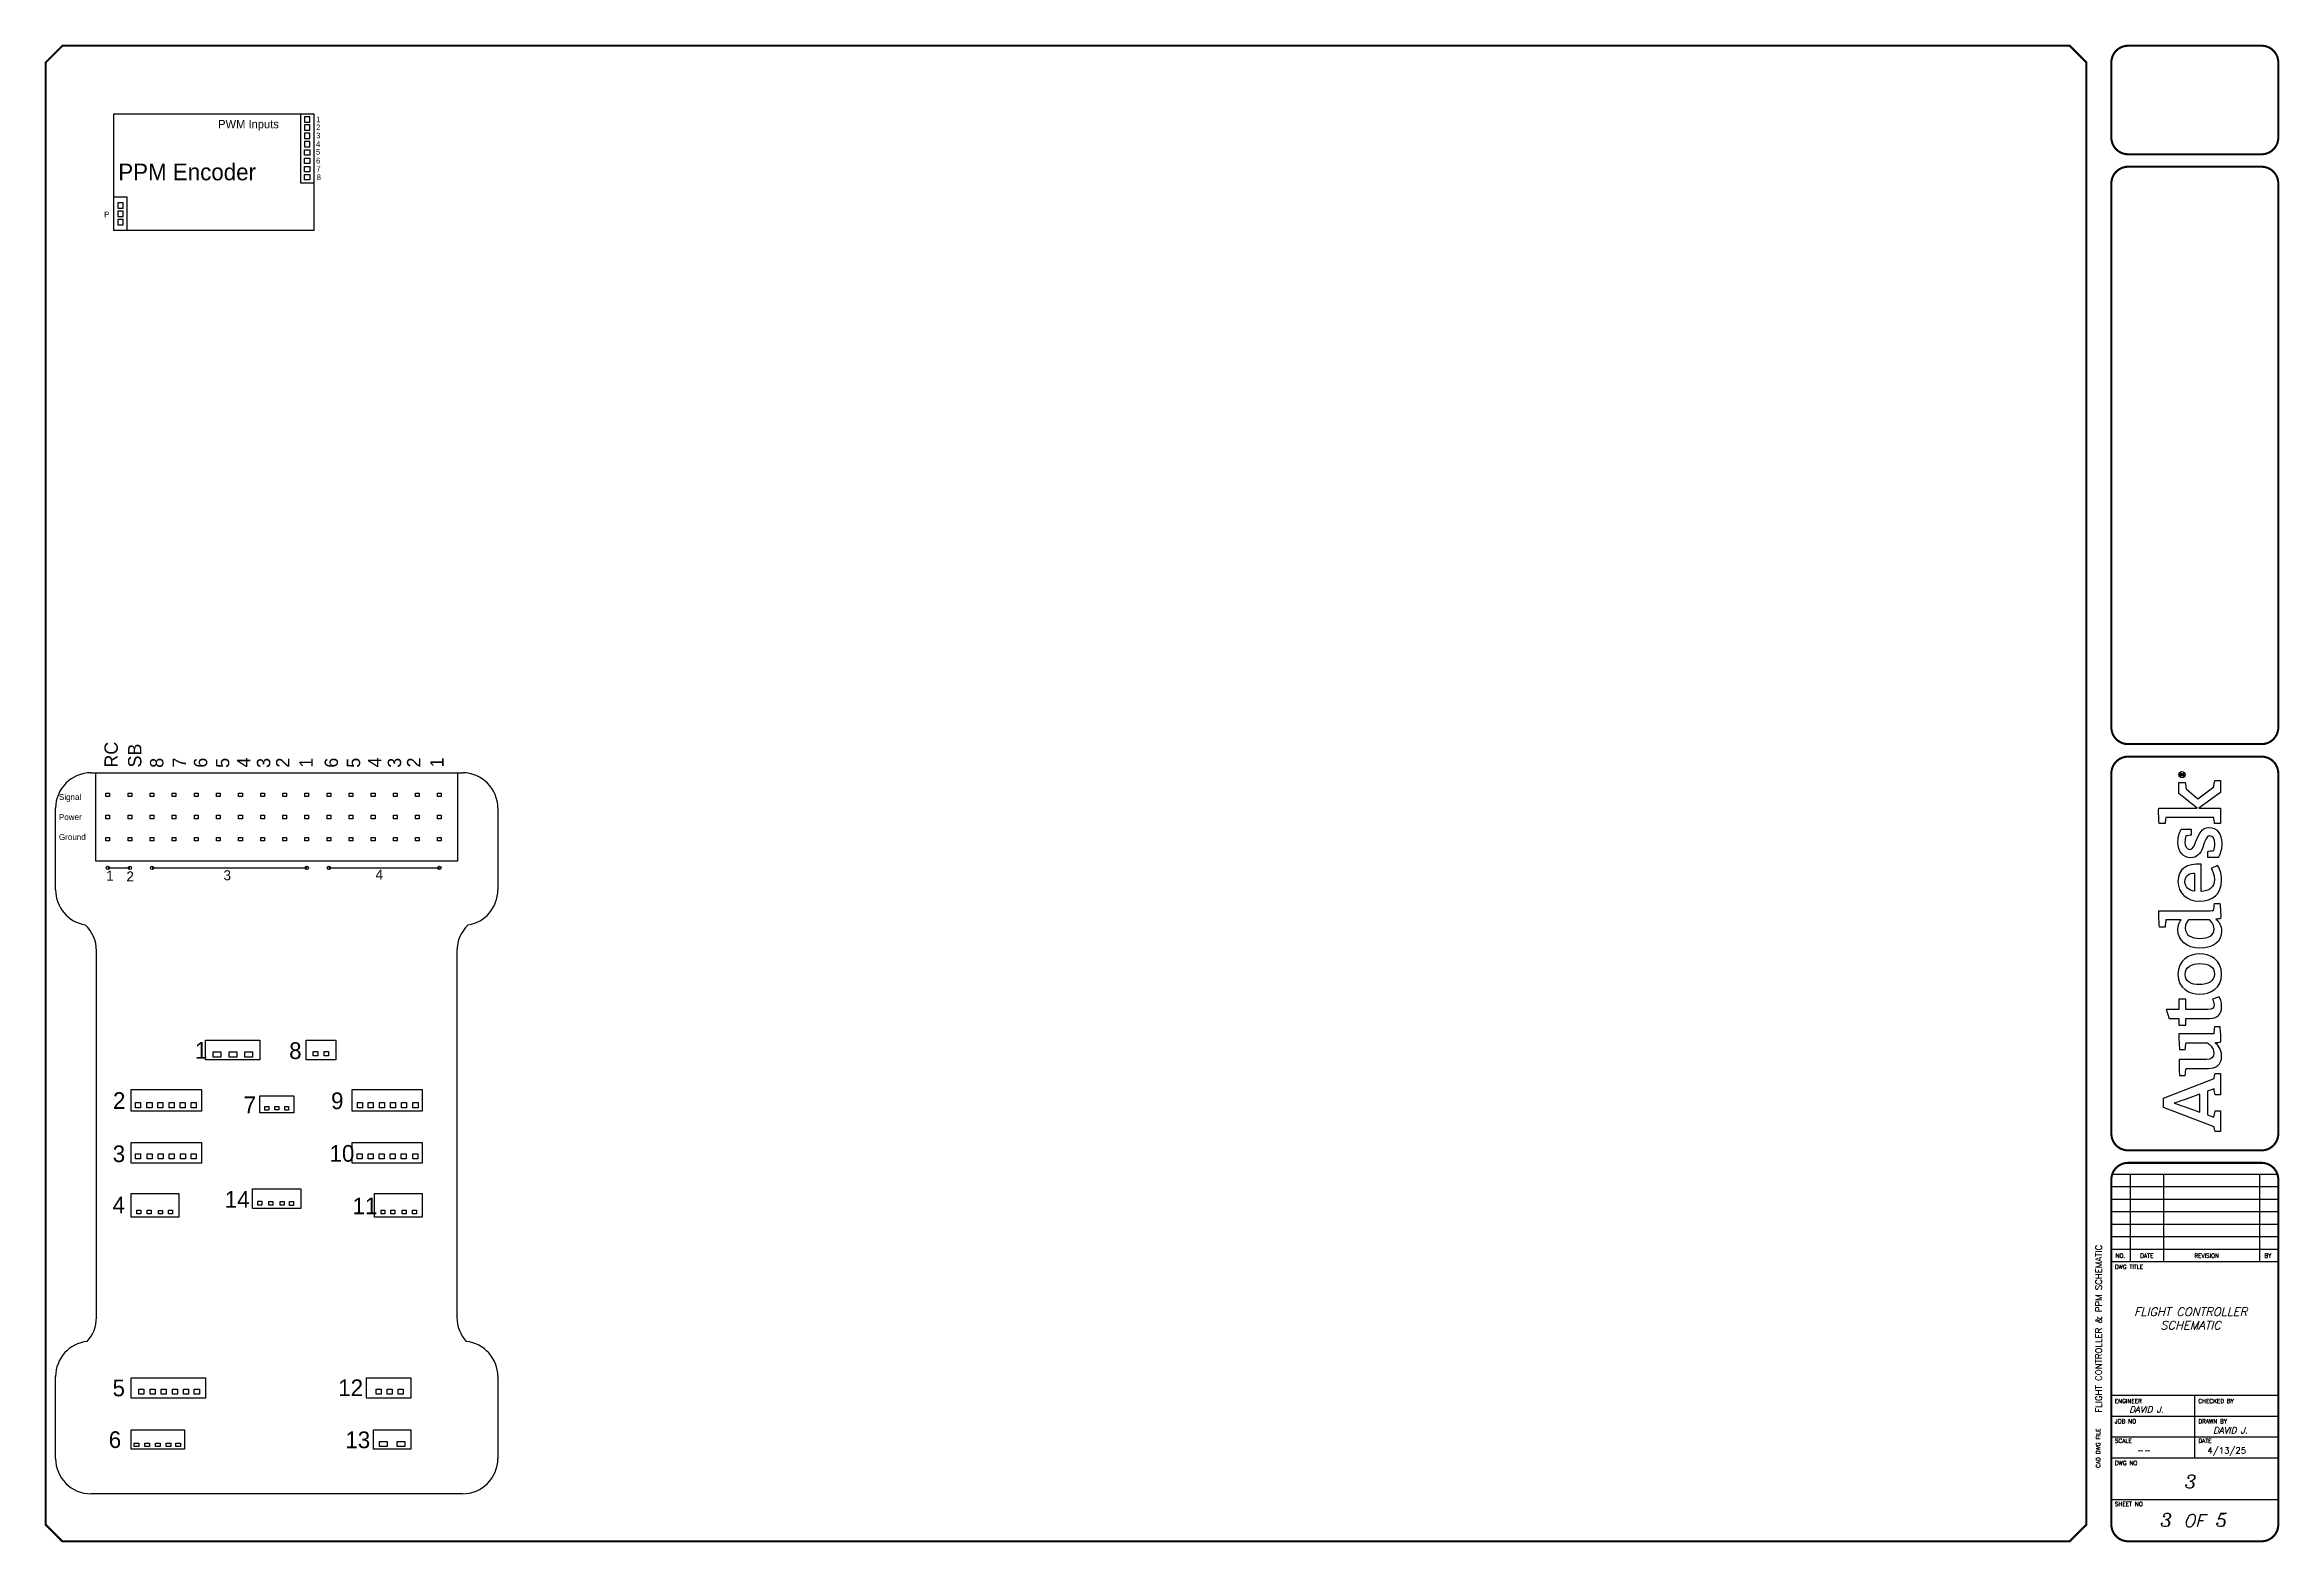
# Model space of a CAD drawing. Header units: inches. Extents: x 0 to 33.5, y 0 to 22.4.
import ezdxf
from ezdxf.enums import TextEntityAlignment as Align

# ---------------------------------------------------------------- set-up
doc = ezdxf.new("R2010")
doc.units = ezdxf.units.IN
doc.header["$MEASUREMENT"] = 0
for name, color, linetype in [('LAYER_1', 160, 'Continuous'), ('LOC', 8, 'Continuous'), ('TITLE', 7, 'Continuous')]:
    doc.layers.add(name, color=color, linetype=linetype)
doc.styles.add('ITALIC', font='ITALIC')
doc.styles.add('SIMPLEX', font='SIMPLEX')

# ---------------------------------------------------------------- blocks, each defined once
blk = doc.blocks.new('AI9-BLK2')
at = {"layer": 'LAYER_1', "color": 7}
blk.add_circle((0, 0), 2.03, dxfattribs=at)
blk.add_open_spline([(1.7, 0), (1.7, -1), (1, -1.8), (0, -1.8), (-1, -1.8), (-1.7, -1), (-1.7, 0), (-1.7, 1), (-1, 1.8), (0, 1.8), (1, 1.8), (1.7, 1), (1.7, 0)], degree=3, knots=[0, 0, 0, 0, 1, 1, 1, 2, 2, 2, 3, 3, 3, 4, 4, 4, 4], dxfattribs=at)
blk = doc.blocks.new('AI9-BLK1')
at = {"layer": 'LAYER_1', "color": 7}
for points, knots in [([(0.7, -1.1), (0.7, -1.1), (0.2, -0.4), (0.2, -0.4), (0.1, -0.2), (0, -0.2), (-0.1, -0.1), (0.3, 0), (0.5, 0.2), (0.5, 0.5), (0.5, 0.8), (0.3, 1.1), (-0.2, 1.1), (-0.2, 1.1), (-0.8, 1.1), (-0.8, 1.1), (-0.8, 1.1), (-0.8, -1.1), (-0.8, -1.1), (-0.8, -1.1), (-0.5, -1.1), (-0.5, -1.1), (-0.5, -1.1), (-0.5, -0.1), (-0.5, -0.1), (-0.4, -0.1), (-0.3, -0.2), (-0.2, -0.3), (-0.2, -0.3), (0.3, -1.1), (0.3, -1.1), (0.3, -1.1), (0.7, -1.1), (0.7, -1.1)], [0, 0, 0, 0, 1, 1, 1, 2, 2, 2, 3, 3, 3, 4, 4, 4, 5, 5, 5, 6, 6, 6, 7, 7, 7, 8, 8, 8, 9, 9, 9, 10, 10, 10, 11, 11, 11, 11]), ([(0.2, 0.5), (0.2, 0.2), (-0.1, 0.1), (-0.3, 0.1), (-0.3, 0.1), (-0.5, 0.1), (-0.5, 0.1), (-0.5, 0.1), (-0.5, 0.8), (-0.5, 0.8), (-0.5, 0.8), (-0.2, 0.8), (-0.2, 0.8), (0.1, 0.8), (0.2, 0.7), (0.2, 0.5)], [0, 0, 0, 0, 1, 1, 1, 2, 2, 2, 3, 3, 3, 4, 4, 4, 5, 5, 5, 5])]:
    blk.add_open_spline(points, degree=3, knots=knots, dxfattribs=at)
blk = doc.blocks.new('LOGO')
for points, knots in [([(35.2, 4.3), (35.2, 4.3), (22.1, 38.1), (22.1, 38.1), (22.1, 38.1), (16.1, 38.1), (16.1, 38.1), (16.1, 38.1), (3.2, 4.3), (3.2, 4.3), (2.2, 4.2), (0.9, 4), (0, 3.7), (0, 3.7), (0, 0), (0, 0), (0, 0), (13.7, 0), (13.7, 0), (13.7, 0), (13.7, 3.7), (13.7, 3.7), (12.4, 4), (10.9, 4.3), (9.5, 4.4), (9.5, 4.4), (11.1, 8.8), (11.1, 8.8), (11.1, 8.8), (26.8, 8.8), (26.8, 8.8), (26.8, 8.8), (28.4, 4.3), (28.4, 4.3), (27, 4.2), (25.8, 4), (24.5, 3.7), (24.5, 3.7), (24.5, 0), (24.5, 0), (24.5, 0), (38.7, 0), (38.7, 0), (38.7, 0), (38.7, 3.7), (38.7, 3.7), (37.9, 3.9), (36, 4.3), (35.2, 4.3)], [0, 0, 0, 0, 1, 1, 1, 2, 2, 2, 3, 3, 3, 4, 4, 4, 5, 5, 5, 6, 6, 6, 7, 7, 7, 8, 8, 8, 9, 9, 9, 10, 10, 10, 11, 11, 11, 12, 12, 12, 13, 13, 13, 14, 14, 14, 15, 15, 15, 16, 16, 16, 16]), ([(12.8, 13.8), (12.8, 13.8), (16.6, 24.3), (16.6, 24.3), (17.8, 27.5), (18.2, 28.8), (18.8, 30.9), (18.8, 30.9), (18.9, 30.9), (18.9, 30.9), (19.6, 28.9), (20, 27.5), (21.1, 24.3), (21.1, 24.3), (24.9, 13.8), (24.9, 13.8), (24.9, 13.8), (12.8, 13.8), (12.8, 13.8)], [0, 0, 0, 0, 1, 1, 1, 2, 2, 2, 3, 3, 3, 4, 4, 4, 5, 5, 5, 6, 6, 6, 6]), ([(70.8, 23.1), (70.8, 23.1), (70.8, 27.7), (70.8, 27.7), (70.8, 27.7), (75.3, 27.7), (75.3, 27.7), (75.3, 27.7), (75.3, 34.3), (75.3, 34.3), (75.3, 34.3), (81.3, 36.2), (81.3, 36.2), (81.3, 36.2), (81.3, 27.7), (81.3, 27.7), (81.3, 27.7), (88, 27.7), (88, 27.7), (88, 27.7), (88, 23.1), (88, 23.1), (88, 23.1), (81.3, 23.1), (81.3, 23.1), (81.3, 23.1), (81.3, 8.4), (81.3, 8.4), (81.3, 5.6), (82.1, 4.3), (84.3, 4.3), (86, 4.3), (87.5, 5.1), (88, 5.5), (88, 5.5), (89.7, 0.9), (89.7, 0.9), (88.7, 0.3), (86.5, -0.7), (83.2, -0.7), (77.6, -0.7), (75.3, 2.4), (75.3, 7.4), (75.3, 7.4), (75.3, 23.1), (75.3, 23.1), (75.3, 23.1), (70.8, 23.1), (70.8, 23.1)], [0, 0, 0, 0, 1, 1, 1, 2, 2, 2, 3, 3, 3, 4, 4, 4, 5, 5, 5, 6, 6, 6, 7, 7, 7, 8, 8, 8, 9, 9, 9, 10, 10, 10, 11, 11, 11, 12, 12, 12, 13, 13, 13, 14, 14, 14, 15, 15, 15, 16, 16, 16, 16]), ([(147.1, 4.7), (147.1, 5.4), (147, 6.1), (147, 6.9), (147, 6.9), (147, 41.1), (147, 41.1), (143.4, 41.2), (139.3, 41), (136.1, 40.7), (136.1, 40.7), (136.1, 37), (136.1, 37), (137.7, 36.8), (139.6, 36.6), (141, 36.4), (141, 36.4), (141, 36.4), (141, 36.4), (141, 36.4), (141, 26.2), (141, 26.2), (140, 27.1), (138, 28.4), (134.3, 28.4), (127.3, 28.4), (122, 22.6), (122, 13.8), (122, 4.5), (126.6, -0.7), (133.4, -0.7), (137.1, -0.7), (139.6, 1.1), (141.3, 3.1), (141.3, 2.1), (141.6, 0.6), (141.8, 0), (145.2, -0.2), (148.7, 0.1), (151.7, 0.4), (151.7, 0.4), (151.7, 4.1), (151.7, 4.1), (150.2, 4.2), (148.4, 4.5), (147.1, 4.7)], [0, 0, 0, 0, 1, 1, 1, 2, 2, 2, 3, 3, 3, 4, 4, 4, 5, 5, 5, 6, 6, 6, 7, 7, 7, 8, 8, 8, 9, 9, 9, 10, 10, 10, 11, 11, 11, 12, 12, 12, 13, 13, 13, 14, 14, 14, 15, 15, 15, 15]), ([(229.4, 4.6), (229.4, 4.6), (221.5, 15.2), (221.5, 15.2), (221.5, 15.2), (228, 23), (228, 23), (229.4, 23.1), (231.3, 23.3), (232.4, 23.6), (232.4, 23.6), (232.4, 27.7), (232.4, 27.7), (232.4, 27.7), (225, 27.7), (225, 27.7), (225, 27.7), (215.2, 15.6), (215.2, 15.6), (215.2, 15.6), (215.2, 41.2), (215.2, 41.2), (211.8, 41.3), (208.2, 41.2), (205.1, 40.9), (205.1, 40.9), (205.1, 36.9), (205.1, 36.9), (206.5, 36.8), (208, 36.6), (209.1, 36.5), (209.1, 36.5), (209.1, 4.5), (209.1, 4.5), (207.8, 4.4), (206.3, 4.2), (205.1, 4), (205.1, 4), (205.1, 0), (205.1, 0), (205.1, 0), (215.2, 0), (215.2, 0), (215.2, 0), (215.2, 14.5), (215.2, 14.5), (215.2, 14.5), (225.6, 0), (225.6, 0), (225.6, 0), (233.7, 0), (233.7, 0), (233.7, 0), (233.7, 3.8), (233.7, 3.8), (232.2, 4.2), (230.6, 4.4), (229.4, 4.6)], [0, 0, 0, 0, 1, 1, 1, 2, 2, 2, 3, 3, 3, 4, 4, 4, 5, 5, 5, 6, 6, 6, 7, 7, 7, 8, 8, 8, 9, 9, 9, 10, 10, 10, 11, 11, 11, 12, 12, 12, 13, 13, 13, 14, 14, 14, 15, 15, 15, 16, 16, 16, 17, 17, 17, 18, 18, 18, 19, 19, 19, 19]), ([(59.7, -0.1), (59.5, 0.6), (59.2, 2.6), (59.1, 3.8), (57.8, 2), (54.9, -0.7), (50.2, -0.7), (44.2, -0.7), (42, 3.1), (42, 8.1), (42, 8.1), (42, 22.9), (42, 22.9), (40.6, 23.2), (38.8, 23.4), (37.3, 23.5), (37.3, 23.5), (37.3, 27.3), (37.3, 27.3), (40.3, 27.6), (44.4, 27.8), (48, 27.6), (48, 27.6), (48, 9.3), (48, 9.3), (48, 6.2), (49.1, 4.5), (52.3, 4.5), (55.8, 4.5), (58.4, 7.9), (59, 8.6), (59, 8.6), (59, 23), (59, 23), (57.8, 23.2), (56, 23.4), (54.6, 23.5), (54.6, 23.5), (54.6, 27.3), (54.6, 27.3), (57.6, 27.7), (61.5, 27.8), (65, 27.7), (65, 27.7), (65, 4.6), (65, 4.6), (66.3, 4.4), (68.1, 4.2), (69.6, 4.1), (69.6, 4.1), (69.6, 0.3), (69.6, 0.3), (66.7, 0), (63, -0.2), (59.7, -0.1)], [0, 0, 0, 0, 1, 1, 1, 2, 2, 2, 3, 3, 3, 4, 4, 4, 5, 5, 5, 6, 6, 6, 7, 7, 7, 8, 8, 8, 9, 9, 9, 10, 10, 10, 11, 11, 11, 12, 12, 12, 13, 13, 13, 14, 14, 14, 15, 15, 15, 16, 16, 16, 17, 17, 17, 18, 18, 18, 18]), ([(104.8, -0.7), (95.2, -0.7), (91.4, 7), (91.4, 13.8), (91.4, 20.6), (95.1, 28.4), (104.6, 28.4), (114.1, 28.4), (118.3, 20.8), (118.3, 14), (118.3, 7.2), (114.2, -0.7), (104.8, -0.7)], [0, 0, 0, 0, 1, 1, 1, 2, 2, 2, 3, 3, 3, 4, 4, 4, 4]), ([(104.5, 23.6), (99.6, 23.6), (97.8, 19.5), (97.8, 14), (97.8, 8.5), (99.9, 4.1), (104.8, 4.1), (109.8, 4.1), (111.8, 8.2), (111.8, 13.8), (111.8, 19.3), (109.5, 23.6), (104.5, 23.6)], [0, 0, 0, 0, 1, 1, 1, 2, 2, 2, 3, 3, 3, 4, 4, 4, 4]), ([(141, 7.6), (140.3, 6.7), (138.2, 4.3), (135, 4.3), (130.5, 4.3), (128.5, 8.1), (128.5, 13.8), (128.5, 19.6), (130.9, 23.5), (135.4, 23.5), (138.3, 23.5), (139.9, 22.3), (141, 21.3), (141, 21.3), (141, 7.6), (141, 7.6)], [0, 0, 0, 0, 1, 1, 1, 2, 2, 2, 3, 3, 3, 4, 4, 4, 5, 5, 5, 5]), ([(167.6, 4.1), (171.4, 4.1), (173.8, 5.5), (175, 6.2), (175, 6.2), (177.1, 2.1), (177.1, 2.1), (175.5, 1.1), (172.6, -0.7), (167.2, -0.7), (158.2, -0.7), (153.3, 5.5), (153.3, 14), (153.3, 22.5), (158.9, 28.4), (166.4, 28.4), (174.6, 28.4), (178.7, 22.5), (177.9, 12.9), (177.9, 12.9), (159.8, 12.9), (159.8, 12.9), (160, 7.9), (162.3, 4.1), (167.6, 4.1)], [0, 0, 0, 0, 1, 1, 1, 2, 2, 2, 3, 3, 3, 4, 4, 4, 5, 5, 5, 6, 6, 6, 7, 7, 7, 8, 8, 8, 8]), ([(172, 17.3), (171.9, 20.8), (170.4, 23.7), (166.3, 23.7), (162.6, 23.7), (160.6, 21.2), (159.9, 17.3), (159.9, 17.3), (172, 17.3), (172, 17.3)], [0, 0, 0, 0, 1, 1, 1, 2, 2, 2, 3, 3, 3, 3]), ([(193.3, 16.4), (190.2, 17.6), (187.8, 18.3), (187.8, 20.5), (187.8, 22.6), (189.9, 23.7), (192.6, 23.7), (194.1, 23.7), (195.6, 23.5), (196.8, 23.1), (196.9, 21.9), (197.1, 20.1), (197.3, 19.6), (197.3, 19.6), (201.3, 19.6), (201.3, 19.6), (201.3, 19.6), (201.3, 26.1), (201.3, 26.1), (200.2, 26.8), (197.1, 28.4), (192.4, 28.4), (186.5, 28.4), (182.2, 25), (182.2, 20.1), (182.2, 15.7), (184.9, 13.4), (189.1, 11.9), (193.4, 10.4), (196.7, 9.3), (196.7, 7.2), (196.7, 5.1), (195, 3.9), (191.4, 3.9), (189.9, 3.9), (188.1, 4.1), (187, 4.6), (186.9, 5.9), (186.6, 7.8), (186.3, 8.4), (186.3, 8.4), (182.3, 8.4), (182.3, 8.4), (182.3, 8.4), (182.3, 1.6), (182.3, 1.6), (182.3, 1.6), (182.3, 1.6), (182.3, 1.6), (184.1, 0.5), (187.5, -0.8), (191.8, -0.8), (198.3, -0.8), (202.4, 2.6), (202.4, 7.8), (202.4, 12.5), (197.8, 14.6), (193.3, 16.4)], [0, 0, 0, 0, 1, 1, 1, 2, 2, 2, 3, 3, 3, 4, 4, 4, 5, 5, 5, 6, 6, 6, 7, 7, 7, 8, 8, 8, 9, 9, 9, 10, 10, 10, 11, 11, 11, 12, 12, 12, 13, 13, 13, 14, 14, 14, 15, 15, 15, 16, 16, 16, 17, 17, 17, 18, 18, 18, 19, 19, 19, 19])]:
    blk.add_open_spline(points, degree=3, knots=knots)
for name, p in [('AI9-BLK2', (237.6, 25.7)), ('AI9-BLK1', (237.8, 25.7))]:
    blk.add_blockref(name, p)
blk = doc.blocks.new('NO_NUM_acade_title')
at = {"layer": 'TITLE'}
for p, q in [((30.594, 22.177), (30.594, 20.781)), ((30.969, 5.531), (33.469, 5.531)), ((31.25, 5.531), (31.25, 4.219)), ((31.75, 5.531), (31.75, 4.219)), ((33.188, 5.531), (33.188, 4.219)), ((30.969, 5.344), (33.469, 5.344)), ((30.969, 5.156), (33.469, 5.156)), ((30.969, 4.969), (33.469, 4.969)), ((30.969, 4.781), (33.469, 4.781)), ((30.969, 4.594), (33.469, 4.594)), ((30.969, 4.406), (33.469, 4.406)), ((30.969, 4.219), (33.469, 4.219)), ((30.594, 0.281), (30.594, 2.214)), ((30.969, 2.219), (33.469, 2.219)), ((32.219, 1.281), (32.219, 2.219)), ((30.969, 1.906), (33.469, 1.906)), ((30.969, 1.594), (33.469, 1.594)), ((30.969, 1.281), (33.469, 1.281)), ((30.969, 0.656), (33.469, 0.656))]:
    blk.add_line(p, q, dxfattribs=at)
at = {"layer": 'TITLE', "const_width": 0.0312}
blk.add_lwpolyline([(30.594, 0.281), (30.594, 22.177), (30.344, 22.427), (0.281, 22.427), (0.031, 22.177), (0.031, 0.281), (0.281, 0.031), (30.344, 0.031)], close=True, dxfattribs=at)
for points in [[(31.219, 22.427, 0.414214), (30.969, 22.177, 0.414214)], [(33.469, 22.177, 0.414214), (33.219, 22.427, 0.414214)], [(30.969, 21.052, 0.414214), (31.219, 20.802, 0.414214)], [(33.219, 20.802, 0.414214), (33.469, 21.052, 0.414214)], [(31.219, 20.615, 0.414214), (30.969, 20.365, 0.414214)], [(33.469, 20.365, 0.414214), (33.219, 20.615, 0.414214)], [(30.969, 12.219, 0.414214), (31.219, 11.969, 0.414214)], [(33.219, 11.969, 0.414214), (33.469, 12.219, 0.414214)], [(31.219, 11.781, 0.414214), (30.969, 11.531, 0.414214)], [(33.469, 11.531, 0.414214), (33.219, 11.781, 0.414214)], [(30.969, 6.135, 0.414214), (31.219, 5.885, 0.414214)], [(33.219, 5.885, 0.414214), (33.469, 6.135, 0.414214)], [(31.219, 5.698, 0.414214), (30.969, 5.448, 0.414214)], [(33.469, 5.448, 0.414214), (33.219, 5.698, 0.414214)], [(30.969, 0.281, 0.414214), (31.219, 0.031, 0.414214)], [(33.219, 0.031, 0.414214), (33.469, 0.281, 0.414214)]]:
    blk.add_lwpolyline(points, format="xyb", dxfattribs=at)
for points in [[(33.219, 22.427), (31.219, 22.427)], [(30.969, 22.177), (30.969, 21.052)], [(33.469, 22.177), (33.469, 21.052)], [(33.219, 20.802), (31.219, 20.802)], [(33.219, 20.615), (31.219, 20.615)], [(30.969, 20.365), (30.969, 12.219)], [(33.469, 20.365), (33.469, 12.219)], [(31.219, 11.969), (33.219, 11.969)], [(31.219, 11.781), (33.219, 11.781)], [(31.219, 5.885), (33.219, 5.885)], [(31.219, 5.698), (33.219, 5.698)], [(30.969, 5.448), (30.969, 0.281)], [(33.469, 5.448), (33.469, 0.281)], [(31.219, 0.031), (33.219, 0.031)]]:
    blk.add_lwpolyline(points, dxfattribs=at)
at = {"layer": 'TITLE', "color": 7, "const_width": 0.0312}
for points in [[(30.969, 11.531), (30.969, 6.135)], [(33.469, 11.531), (33.469, 6.135)]]:
    blk.add_lwpolyline(points, dxfattribs=at)
at = {"xscale": 0.02250000000000085, "yscale": 0.02250000000000085, "zscale": 0.02250000000000085, "rotation": 90}
blk.add_blockref('LOGO', (32.605, 6.167), dxfattribs=at)
at = {"layer": 'TITLE', "color": 1, "style": 'SIMPLEX'}
for s, p in [('DWG TITLE', (31.021, 4.109)), ('ENGINEER', (31.021, 2.099)), ('CHECKED BY', (32.271, 2.099)), ('JOB NO', (31.021, 1.797)), ('DRAWN BY', (32.271, 1.797)), ('SCALE', (31.021, 1.505)), ('DATE', (32.271, 1.505)), ('DWG NO', (31.021, 1.172)), ('SHEET NO', (31.021, 0.557))]:
    blk.add_text(s, height=0.0625, dxfattribs=at).set_placement(p)
at = {"layer": 'TITLE', "color": 1}
for s, height, style, p in [('NO.', 0.0625, 'SIMPLEX', (31.104, 4.307)), ('DATE', 0.0625, 'SIMPLEX', (31.5, 4.307)), ('REVISION', 0.0625, 'SIMPLEX', (32.396, 4.307)), ('BY', 0.0625, 'SIMPLEX', (33.313, 4.307)), ('OF', 0.1875, 'ITALIC', (32.208, 0.339))]:
    blk.add_text(s, height=height, dxfattribs=dict(at, style=style)).set_placement(p, align=Align.MIDDLE)
at = {"layer": 'TITLE', "color": 1, "style": 'SIMPLEX'}
blk.add_text('CAD DWG FILE', height=0.0625, rotation=90, dxfattribs=at).set_placement((30.802, 1.13))
at = {"layer": 'TITLE', "color": 1, "style": 'ITALIC'}
for tag, height, p in [('TITLE#1', 0.125, (32.156, 3.406)), ('TITLE#2', 0.125, (32.156, 3.204)), ('TITLE#3', 0.125, (32.156, 3.001)), ('TITLE#4', 0.125, (32.156, 2.799)), ('DWG#', 0.2, (32.156, 0.826))]:
    blk.add_attdef(tag, text='', height=height, dxfattribs=at).set_placement(p, align=Align.CENTER)
at = {"layer": 'TITLE', "color": 1, "style": 'SIMPLEX'}
blk.add_attdef('CAD#', (30.826, 1.958), '', height=0.0938, rotation=90, dxfattribs=at)
at = {"layer": 'TITLE', "color": 1}
for tag, p, height, style in [('ENGINEER', (31.237, 1.958), 0.0938, 'ITALIC'), ('CHKDBY', (32.424, 1.958), 0.0938, 'ITALIC'), ('JOB#', (31.464, 1.644), 0.0938, 'SIMPLEX'), ('DRAWNBY', (32.494, 1.644), 0.0938, 'ITALIC'), ('SCALE', (31.353, 1.344), 0.0938, 'SIMPLEX'), ('DATE', (32.408, 1.344), 0.0938, 'SIMPLEX'), ('SHTS', (32.532, 0.25), 0.2, 'ITALIC')]:
    blk.add_attdef(tag, p, '', height=height, dxfattribs=dict(at, style=style))
at = {"layer": 'TITLE', "color": 1, "style": 'ITALIC'}
blk.add_attdef('SH#', text='', height=0.2, dxfattribs=at).set_placement((31.881, 0.25), align=Align.RIGHT)
at = {"layer": 'TITLE', "color": 7, "flags": 9}
blk.add_attdef('WD_TB', (31.219, 0.031), '', height=0.125, dxfattribs=at)
blk = doc.blocks.new('Pixhawk')
for p, q in [((-7.449, 3.648), (-1.885, 3.648)), ((-7.979, 1.894), (-7.979, 3.118)), ((-1.356, 3.118), (-1.356, 1.894)), ((-7.197, 2.223), (-6.866, 2.223)), ((-6.535, 2.223), (-4.217, 2.223)), ((-3.886, 2.223), (-2.23, 2.223)), ((-7.367, -4.509), (-7.367, 0.984)), ((-1.968, 0.984), (-1.968, -4.509)), ((-7.979, -6.619), (-7.979, -5.394)), ((-1.356, -5.394), (-1.356, -6.619)), ((-1.885, -7.149), (-7.449, -7.149))]:
    blk.add_line(p, q)
for points in [[(-1.958, 2.323), (-7.377, 2.323), (-7.377, 3.648), (-1.958, 3.648)], [(-4.922, -0.651), (-5.736, -0.651), (-5.736, -0.357), (-4.922, -0.357)], [(-5.503, -0.609), (-5.619, -0.609), (-5.619, -0.529), (-5.503, -0.529)], [(-5.264, -0.609), (-5.38, -0.609), (-5.38, -0.529), (-5.264, -0.529)], [(-5.029, -0.609), (-5.145, -0.609), (-5.145, -0.529), (-5.029, -0.529)], [(-3.784, -0.651), (-4.226, -0.651), (-4.226, -0.357), (-3.784, -0.357)], [(-4.049, -0.589), (-4.123, -0.589), (-4.123, -0.527), (-4.049, -0.527)], [(-3.892, -0.589), (-3.955, -0.589), (-3.955, -0.527), (-3.892, -0.527)], [(-5.796, -1.42), (-6.846, -1.42), (-6.846, -1.095), (-5.796, -1.095)], [(-6.708, -1.367), (-6.783, -1.367), (-6.783, -1.291), (-6.708, -1.291)], [(-6.535, -1.367), (-6.611, -1.367), (-6.611, -1.291), (-6.535, -1.291)], [(-6.371, -1.367), (-6.446, -1.367), (-6.446, -1.291), (-6.371, -1.291)], [(-6.205, -1.367), (-6.28, -1.367), (-6.28, -1.291), (-6.205, -1.291)], [(-6.038, -1.367), (-6.113, -1.367), (-6.113, -1.291), (-6.038, -1.291)], [(-5.876, -1.367), (-5.951, -1.367), (-5.951, -1.291), (-5.876, -1.291)], [(-4.413, -1.445), (-4.922, -1.445), (-4.922, -1.187), (-4.413, -1.187)], [(-2.489, -1.42), (-3.539, -1.42), (-3.539, -1.095), (-2.489, -1.095)], [(-3.383, -1.367), (-3.459, -1.367), (-3.459, -1.291), (-3.383, -1.291)], [(-3.222, -1.367), (-3.297, -1.367), (-3.297, -1.291), (-3.222, -1.291)], [(-3.055, -1.367), (-3.13, -1.367), (-3.13, -1.291), (-3.055, -1.291)], [(-2.889, -1.367), (-2.964, -1.367), (-2.964, -1.291), (-2.889, -1.291)], [(-2.724, -1.367), (-2.799, -1.367), (-2.799, -1.291), (-2.724, -1.291)], [(-2.551, -1.367), (-2.627, -1.367), (-2.627, -1.291), (-2.551, -1.291)], [(-4.787, -1.402), (-4.843, -1.402), (-4.843, -1.349), (-4.787, -1.349)], [(-4.637, -1.401), (-4.693, -1.401), (-4.693, -1.349), (-4.637, -1.349)], [(-4.49, -1.402), (-4.546, -1.402), (-4.546, -1.349), (-4.49, -1.349)], [(-5.796, -2.198), (-6.846, -2.198), (-6.846, -1.886), (-5.796, -1.886)], [(-2.489, -2.198), (-3.539, -2.198), (-3.539, -1.886), (-2.489, -1.886)], [(-6.705, -2.134), (-6.78, -2.134), (-6.78, -2.058), (-6.705, -2.058)], [(-6.532, -2.134), (-6.608, -2.134), (-6.608, -2.058), (-6.532, -2.058)], [(-6.367, -2.134), (-6.443, -2.134), (-6.443, -2.058), (-6.367, -2.058)], [(-6.201, -2.134), (-6.277, -2.134), (-6.277, -2.058), (-6.201, -2.058)], [(-6.034, -2.134), (-6.11, -2.134), (-6.11, -2.058), (-6.034, -2.058)], [(-5.873, -2.134), (-5.948, -2.134), (-5.948, -2.058), (-5.873, -2.058)], [(-3.386, -2.134), (-3.462, -2.134), (-3.462, -2.058), (-3.386, -2.058)], [(-3.225, -2.134), (-3.3, -2.134), (-3.3, -2.058), (-3.225, -2.058)], [(-3.058, -2.134), (-3.133, -2.134), (-3.133, -2.058), (-3.058, -2.058)], [(-2.892, -2.134), (-2.967, -2.134), (-2.967, -2.058), (-2.892, -2.058)], [(-2.727, -2.134), (-2.802, -2.134), (-2.802, -2.058), (-2.727, -2.058)], [(-2.555, -2.134), (-2.63, -2.134), (-2.63, -2.058), (-2.555, -2.058)], [(-6.133, -3.004), (-6.846, -3.004), (-6.846, -2.652), (-6.133, -2.652)], [(-4.306, -2.876), (-5.029, -2.876), (-5.029, -2.583), (-4.306, -2.583)], [(-2.489, -3.004), (-3.202, -3.004), (-3.202, -2.652), (-2.489, -2.652)], [(-6.703, -2.955), (-6.762, -2.955), (-6.762, -2.903), (-6.703, -2.903)], [(-6.549, -2.955), (-6.608, -2.955), (-6.608, -2.903), (-6.549, -2.903)], [(-6.379, -2.955), (-6.438, -2.955), (-6.438, -2.905), (-6.379, -2.905)], [(-6.229, -2.955), (-6.289, -2.955), (-6.289, -2.903), (-6.229, -2.903)], [(-4.888, -2.829), (-4.95, -2.829), (-4.95, -2.768), (-4.888, -2.768)], [(-4.725, -2.826), (-4.787, -2.826), (-4.787, -2.77), (-4.725, -2.77)], [(-4.555, -2.827), (-4.617, -2.827), (-4.617, -2.77), (-4.555, -2.77)], [(-4.415, -2.831), (-4.477, -2.831), (-4.477, -2.77), (-4.415, -2.77)], [(-3.046, -2.955), (-3.105, -2.955), (-3.105, -2.903), (-3.046, -2.903)], [(-2.896, -2.955), (-2.956, -2.955), (-2.956, -2.903), (-2.896, -2.903)], [(-2.727, -2.955), (-2.786, -2.955), (-2.786, -2.903), (-2.727, -2.903)], [(-2.572, -2.955), (-2.632, -2.955), (-2.632, -2.903), (-2.572, -2.903)], [(-5.736, -5.716), (-6.846, -5.716), (-6.846, -5.411), (-5.736, -5.411)], [(-6.658, -5.657), (-6.734, -5.657), (-6.734, -5.582), (-6.658, -5.582)], [(-6.486, -5.657), (-6.561, -5.657), (-6.561, -5.582), (-6.486, -5.582)], [(-6.321, -5.657), (-6.396, -5.657), (-6.396, -5.582), (-6.321, -5.582)], [(-6.155, -5.657), (-6.23, -5.657), (-6.23, -5.582), (-6.155, -5.582)], [(-5.988, -5.657), (-6.063, -5.657), (-6.063, -5.582), (-5.988, -5.582)], [(-5.826, -5.657), (-5.902, -5.657), (-5.902, -5.582), (-5.826, -5.582)], [(-2.66, -5.716), (-3.322, -5.716), (-3.322, -5.411), (-2.66, -5.411)], [(-3.104, -5.657), (-3.18, -5.657), (-3.18, -5.582), (-3.104, -5.582)], [(-2.938, -5.657), (-3.014, -5.657), (-3.014, -5.582), (-2.938, -5.582)], [(-2.773, -5.657), (-2.849, -5.657), (-2.849, -5.582), (-2.773, -5.582)], [(-6.05, -6.483), (-6.846, -6.483), (-6.846, -6.189), (-6.05, -6.189)], [(-2.66, -6.483), (-3.217, -6.483), (-3.217, -6.189), (-2.66, -6.189)], [(-6.734, -6.441), (-6.803, -6.441), (-6.803, -6.39), (-6.734, -6.39)], [(-6.571, -6.44), (-6.641, -6.44), (-6.641, -6.39), (-6.571, -6.39)], [(-6.413, -6.44), (-6.483, -6.44), (-6.483, -6.39), (-6.413, -6.39)], [(-6.254, -6.44), (-6.323, -6.44), (-6.323, -6.39), (-6.254, -6.39)], [(-6.11, -6.44), (-6.179, -6.44), (-6.179, -6.39), (-6.11, -6.39)], [(-3.014, -6.44), (-3.13, -6.442), (-3.13, -6.368), (-3.014, -6.367)], [(-2.748, -6.44), (-2.865, -6.442), (-2.865, -6.368), (-2.748, -6.367)]]:
    blk.add_lwpolyline(points, close=True)
at = {"color": 4}
for points in [[(-7.17, 3.291), (-7.225, 3.291), (-7.225, 3.343), (-7.17, 3.343)], [(-6.838, 3.291), (-6.894, 3.291), (-6.894, 3.343), (-6.838, 3.343)], [(-6.507, 3.291), (-6.563, 3.291), (-6.563, 3.343), (-6.507, 3.343)], [(-6.176, 3.291), (-6.232, 3.291), (-6.232, 3.343), (-6.176, 3.343)], [(-5.845, 3.291), (-5.901, 3.291), (-5.901, 3.343), (-5.845, 3.343)], [(-5.514, 3.291), (-5.569, 3.291), (-5.569, 3.343), (-5.514, 3.343)], [(-5.182, 3.291), (-5.238, 3.291), (-5.238, 3.343), (-5.182, 3.343)], [(-4.851, 3.291), (-4.907, 3.291), (-4.907, 3.343), (-4.851, 3.343)], [(-4.52, 3.291), (-4.576, 3.291), (-4.576, 3.343), (-4.52, 3.343)], [(-4.189, 3.291), (-4.245, 3.291), (-4.245, 3.343), (-4.189, 3.343)], [(-3.858, 3.291), (-3.914, 3.291), (-3.914, 3.343), (-3.858, 3.343)], [(-3.527, 3.291), (-3.582, 3.291), (-3.582, 3.343), (-3.527, 3.343)], [(-3.195, 3.291), (-3.251, 3.291), (-3.251, 3.343), (-3.195, 3.343)], [(-2.864, 3.291), (-2.92, 3.291), (-2.92, 3.343), (-2.864, 3.343)], [(-2.533, 3.291), (-2.589, 3.291), (-2.589, 3.343), (-2.533, 3.343)], [(-2.202, 3.291), (-2.258, 3.291), (-2.258, 3.343), (-2.202, 3.343)]]:
    blk.add_lwpolyline(points, close=True, dxfattribs=at)
at = {"color": 1}
for points in [[(-7.17, 2.96), (-7.225, 2.96), (-7.225, 3.012), (-7.17, 3.012)], [(-6.838, 2.96), (-6.894, 2.96), (-6.894, 3.012), (-6.838, 3.012)], [(-6.507, 2.96), (-6.563, 2.96), (-6.563, 3.012), (-6.507, 3.012)], [(-6.176, 2.96), (-6.232, 2.96), (-6.232, 3.012), (-6.176, 3.012)], [(-5.845, 2.96), (-5.901, 2.96), (-5.901, 3.012), (-5.845, 3.012)], [(-5.514, 2.96), (-5.569, 2.96), (-5.569, 3.012), (-5.514, 3.012)], [(-5.182, 2.96), (-5.238, 2.96), (-5.238, 3.012), (-5.182, 3.012)], [(-4.851, 2.96), (-4.907, 2.96), (-4.907, 3.012), (-4.851, 3.012)], [(-4.52, 2.96), (-4.576, 2.96), (-4.576, 3.012), (-4.52, 3.012)], [(-4.189, 2.96), (-4.245, 2.96), (-4.245, 3.012), (-4.189, 3.012)], [(-3.858, 2.96), (-3.914, 2.96), (-3.914, 3.012), (-3.858, 3.012)], [(-3.527, 2.96), (-3.582, 2.96), (-3.582, 3.012), (-3.527, 3.012)], [(-3.195, 2.96), (-3.251, 2.96), (-3.251, 3.012), (-3.195, 3.012)], [(-2.864, 2.96), (-2.92, 2.96), (-2.92, 3.012), (-2.864, 3.012)], [(-2.533, 2.96), (-2.589, 2.96), (-2.589, 3.012), (-2.533, 3.012)], [(-2.202, 2.96), (-2.258, 2.96), (-2.258, 3.012), (-2.202, 3.012)]]:
    blk.add_lwpolyline(points, close=True, dxfattribs=at)
at = {"color": 7, "true_color": 0xffffff}
for points in [[(-7.17, 2.628), (-7.225, 2.628), (-7.225, 2.68), (-7.17, 2.68)], [(-6.838, 2.628), (-6.894, 2.628), (-6.894, 2.68), (-6.838, 2.68)], [(-6.507, 2.628), (-6.563, 2.628), (-6.563, 2.68), (-6.507, 2.68)], [(-6.176, 2.628), (-6.232, 2.628), (-6.232, 2.68), (-6.176, 2.68)], [(-5.845, 2.628), (-5.901, 2.628), (-5.901, 2.68), (-5.845, 2.68)], [(-5.514, 2.628), (-5.569, 2.628), (-5.569, 2.68), (-5.514, 2.68)], [(-5.182, 2.628), (-5.238, 2.628), (-5.238, 2.68), (-5.182, 2.68)], [(-4.851, 2.628), (-4.907, 2.628), (-4.907, 2.68), (-4.851, 2.68)], [(-4.52, 2.628), (-4.576, 2.628), (-4.576, 2.68), (-4.52, 2.68)], [(-4.189, 2.628), (-4.245, 2.628), (-4.245, 2.68), (-4.189, 2.68)], [(-3.858, 2.628), (-3.914, 2.628), (-3.914, 2.68), (-3.858, 2.68)], [(-3.527, 2.628), (-3.582, 2.628), (-3.582, 2.68), (-3.527, 2.68)], [(-3.195, 2.628), (-3.251, 2.628), (-3.251, 2.68), (-3.195, 2.68)], [(-2.864, 2.628), (-2.92, 2.628), (-2.92, 2.68), (-2.864, 2.68)], [(-2.533, 2.628), (-2.589, 2.628), (-2.589, 2.68), (-2.533, 2.68)], [(-2.202, 2.628), (-2.258, 2.628), (-2.258, 2.68), (-2.202, 2.68)]]:
    blk.add_lwpolyline(points, close=True, dxfattribs=at)
for centre in [(-7.197, 2.223), (-6.866, 2.223), (-6.535, 2.223), (-4.217, 2.223), (-3.886, 2.223), (-2.23, 2.223)]:
    blk.add_circle(centre, 0.025)
for centre, start, end in [((-7.449, 3.118), 90, 180), ((-1.885, 3.118), 360, 90), ((-7.449, 1.894), 180, 260.7593), ((-1.885, 1.894), 279.2407, 0), ((-7.897, 0.984), 360, 46.8681), ((-1.438, 0.984), 133.1319, 180), ((-7.897, -4.509), 317.4684, 0), ((-1.438, -4.509), 180, 222.5316), ((-7.449, -5.394), 96.1631, 180), ((-1.885, -5.394), 0, 83.8369), ((-7.449, -6.619), 180, 270), ((-1.885, -6.619), 270, 0)]:
    blk.add_arc(centre, 0.53, start, end)
for s, p in [('RC', (-7.047, 3.726)), ('SB', (-6.694, 3.728)), ('8', (-6.365, 3.723)), ('7', (-6.025, 3.727)), ('6', (-5.708, 3.725)), ('5', (-5.378, 3.722)), ('4', (-5.061, 3.729)), ('3', (-4.764, 3.722)), ('2', (-4.477, 3.726)), ('1', (-4.128, 3.726)), ('6', (-3.75, 3.725)), ('5', (-3.418, 3.724)), ('4', (-3.101, 3.731)), ('3', (-2.804, 3.724)), ('2', (-2.516, 3.728)), ('1', (-2.168, 3.728))]:
    blk.add_text(s, height=0.2, rotation=90).set_placement(p)
for s, height, p in [('1', 0.15, (-7.221, 2.033)), ('2', 0.15, (-6.918, 2.021)), ('3', 0.15, (-5.464, 2.039)), ('4', 0.15, (-3.187, 2.048)), ('1', 0.25, (-5.891, -0.633)), ('8', 0.25, (-4.481, -0.638)), ('2', 0.25, (-7.12, -1.385)), ('7', 0.25, (-5.162, -1.449)), ('9', 0.25, (-3.853, -1.388)), ('3', 0.25, (-7.123, -2.182)), ('10', 0.25, (-3.876, -2.176)), ('14', 0.25, (-5.445, -2.864)), ('4', 0.25, (-7.126, -2.948)), ('11', 0.25, (-3.532, -2.963)), ('5', 0.25, (-7.126, -5.689)), ('12', 0.25, (-3.746, -5.686)), ('6', 0.25, (-7.183, -6.463)), ('13', 0.25, (-3.639, -6.466))]:
    blk.add_text(s, height=height).set_placement(p)
at = {"layer": 'LOC', "insert": (-7.929, 3.331), "char_height": 0.09, "width": 3.51318, "attachment_point": 1}
blk.add_mtext('{\\C4;Signal}\\P\\P{\\C1;Power\\P\\P}Ground', dxfattribs=at)
blk = doc.blocks.new('PPM')
for p, q in [((1.229, 1.545), (1.229, 0.509)), ((1.229, 0.509), (1.429, 0.509)), ((-1.371, 0.295), (-1.571, 0.295)), ((-1.371, -0.205), (-1.371, 0.295))]:
    blk.add_line(p, q)
for points in [[(-1.571, 1.545), (1.429, 1.545), (1.429, -0.205), (-1.571, -0.205)], [(1.289, 1.42), (1.369, 1.42), (1.369, 1.5), (1.289, 1.5)], [(1.289, 1.3), (1.369, 1.3), (1.369, 1.38), (1.289, 1.38)], [(1.289, 1.175), (1.369, 1.175), (1.369, 1.255), (1.289, 1.255)], [(1.289, 1.05), (1.369, 1.05), (1.369, 1.13), (1.289, 1.13)], [(1.289, 1.005), (1.369, 1.005), (1.369, 0.925), (1.289, 0.925)], [(1.289, 0.88), (1.369, 0.88), (1.369, 0.8), (1.289, 0.8)], [(1.289, 0.755), (1.369, 0.755), (1.369, 0.675), (1.289, 0.675)], [(1.289, 0.634), (1.369, 0.634), (1.369, 0.554), (1.289, 0.554)], [(-1.511, 0.13), (-1.431, 0.13), (-1.431, 0.21), (-1.511, 0.21)], [(-1.511, 0.005), (-1.431, 0.005), (-1.431, 0.085), (-1.511, 0.085)], [(-1.511, -0.12), (-1.431, -0.12), (-1.431, -0.04), (-1.511, -0.04)]]:
    blk.add_lwpolyline(points, close=True)
for s, height, p in [('PWM Inputs', 0.125, (-0.007, 1.327)), ('PPM Encoder', 0.25, (-1.502, 0.548))]:
    blk.add_text(s, height=height).set_placement(p)
at = {"char_height": 0.085, "attachment_point": 1}
for s, insert in [('2', (1.462, 1.385)), ('1', (1.462, 1.501)), ('4', (1.459, 1.134)), ('5', (1.459, 1.016)), ('3', (1.462, 1.261)), ('6', (1.46, 0.885)), ('7', (1.465, 0.764)), ('8', (1.47, 0.637)), ('P', (-1.713, 0.08))]:
    blk.add_mtext_dynamic_manual_height_columns(s, width=0.08693, gutter_width=3.815, heights=[0], dxfattribs=dict(at, insert=insert))

msp = doc.modelspace()

# ---------------------------------------------------------------- block references
msp.add_blockref('NO_NUM_acade_title', (0, 0)).add_auto_attribs({'SHTS': '5', 'DWG#': '3', 'DRAWNBY': 'DAVID J.', 'TITLE#2': 'SCHEMATIC', 'SH#': '3', 'SCALE': '--', 'ENGINEER': 'DAVID J.', 'CAD#': 'FLIGHT CONTROLLER & PPM SCHEMATIC', 'DATE': '4/13/25', 'TITLE#1': 'FLIGHT CONTROLLER'})
for name, p in [('PPM', (2.62, 19.864)), ('Pixhawk', (8.158, 7.891))]:
    msp.add_blockref(name, p)

doc.saveas('drawing.dxf')
